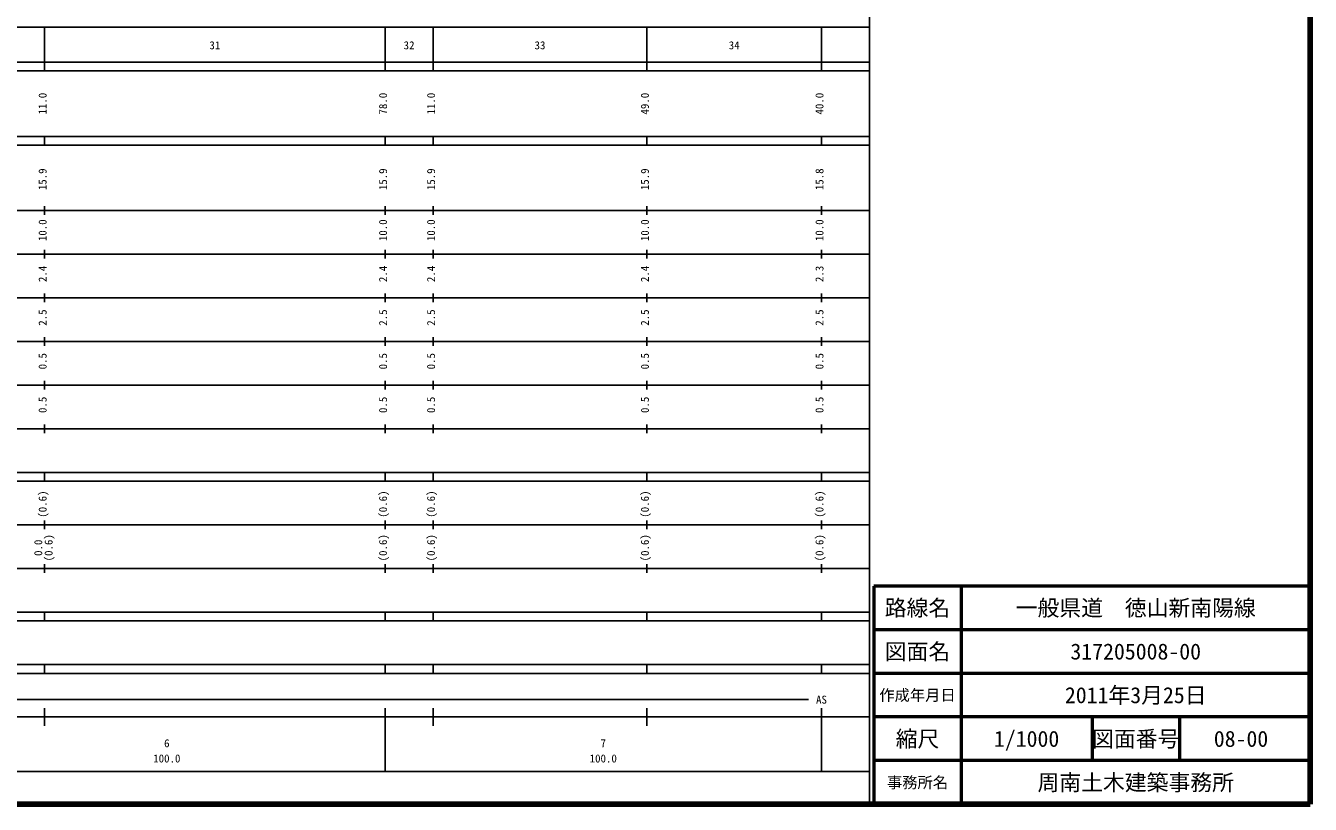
# Model space of a CAD drawing. Units: millimetres on the paper, enlarged 1000 times. Extents: x 40000 to 680000, y 20000 to 380000.
# Drawn here: x 385664 to 680000, y 20000 to 198357 of the extents above; entities that cross this region are included whole.
import ezdxf
from ezdxf.enums import TextEntityAlignment as Align

# ---------------------------------------------------------------- set-up
doc = ezdxf.new("R2010")
doc.units = ezdxf.units.MM
doc.header["$LTSCALE"] = 1000
for name, color, linetype, lineweight in [('M-TTL', 2, 'Continuous', 140), ('M-TTL-BAND', 7, 'Continuous', 25), ('M-TTL-FRAM', 2, 'Continuous', 50), ('M-TTL-LINE', 7, 'Continuous', 50)]:
    doc.layers.add(name, color=color, linetype=linetype, lineweight=lineweight)
doc.layers.add('M-TTL-TXT', color=7, linetype='Continuous')
doc.styles.add('ＭＳ ゴシック', font='')
doc.styles.get('ＭＳ ゴシック').set_extended_font_data('MS Gothic')

msp = doc.modelspace()

# ---------------------------------------------------------------- linework, layer by layer
at = {"layer": 'M-TTL'}
for p, q in [((680000, 20000), (680000, 380000)), ((40000, 20000), (680000, 20000))]:
    msp.add_line(p, q, dxfattribs=at)
at = {"layer": 'M-TTL-BAND'}
for p, q in [((579000, 20000), (579000, 370000)), ((68000, 198000), (579000, 198000)), ((390000, 188000), (390000, 198000)), ((468000, 188000), (468000, 198000)), ((479000, 188000), (479000, 198000)), ((528000, 188000), (528000, 198000)), ((568000, 188000), (568000, 198000)), ((40000, 190000), (579000, 190000)), ((40000, 188000), (579000, 188000)), ((40000, 173000), (579000, 173000)), ((40000, 171000), (579000, 171000)), ((390000, 171000), (390000, 173000)), ((468000, 171000), (468000, 173000)), ((479000, 171000), (479000, 173000)), ((528000, 171000), (528000, 173000)), ((568000, 171000), (568000, 173000)), ((40000, 156000), (579000, 156000)), ((390000, 155000), (390000, 157000)), ((468000, 155000), (468000, 157000)), ((479000, 155000), (479000, 157000)), ((528000, 155000), (528000, 157000)), ((568000, 155000), (568000, 157000)), ((46000, 146000), (579000, 146000)), ((390000, 145000), (390000, 147000)), ((468000, 145000), (468000, 147000)), ((479000, 145000), (479000, 147000)), ((528000, 145000), (528000, 147000)), ((568000, 145000), (568000, 147000)), ((52000, 136000), (579000, 136000)), ((390000, 135000), (390000, 137000)), ((468000, 135000), (468000, 137000)), ((479000, 135000), (479000, 137000)), ((528000, 135000), (528000, 137000)), ((568000, 135000), (568000, 137000)), ((390000, 125000), (390000, 127000)), ((468000, 125000), (468000, 127000)), ((479000, 125000), (479000, 127000)), ((528000, 125000), (528000, 127000)), ((568000, 125000), (568000, 127000)), ((46000, 126000), (579000, 126000)), ((52000, 116000), (579000, 116000)), ((390000, 115000), (390000, 117000)), ((468000, 115000), (468000, 117000)), ((479000, 115000), (479000, 117000)), ((528000, 115000), (528000, 117000)), ((568000, 115000), (568000, 117000)), ((46000, 106000), (579000, 106000)), ((390000, 105000), (390000, 107000)), ((468000, 105000), (468000, 107000)), ((479000, 105000), (479000, 107000)), ((528000, 105000), (528000, 107000)), ((568000, 105000), (568000, 107000)), ((40000, 96000), (579000, 96000)), ((390000, 94000), (390000, 96000)), ((468000, 94000), (468000, 96000)), ((479000, 94000), (479000, 96000)), ((528000, 94000), (528000, 96000)), ((568000, 94000), (568000, 96000)), ((40000, 94000), (579000, 94000)), ((49000, 84000), (579000, 84000)), ((390000, 83000), (390000, 85000)), ((468000, 83000), (468000, 85000)), ((479000, 83000), (479000, 85000)), ((528000, 83000), (528000, 85000)), ((568000, 83000), (568000, 85000)), ((40000, 74000), (579000, 74000)), ((390000, 73000), (390000, 75000)), ((468000, 73000), (468000, 75000)), ((479000, 73000), (479000, 75000)), ((528000, 73000), (528000, 75000)), ((568000, 73000), (568000, 75000)), ((40000, 64000), (579000, 64000)), ((40000, 62000), (579000, 62000)), ((390000, 62000), (390000, 64000)), ((468000, 62000), (468000, 64000)), ((479000, 62000), (479000, 64000)), ((528000, 62000), (528000, 64000)), ((568000, 62000), (568000, 64000)), ((40000, 52000), (579000, 52000)), ((390000, 50000), (390000, 52000)), ((468000, 50000), (468000, 52000)), ((479000, 50000), (479000, 52000)), ((528000, 50000), (528000, 52000)), ((568000, 50000), (568000, 52000)), ((40000, 50000), (579000, 50000)), ((71000, 44000), (565000, 44000)), ((390000, 38000), (390000, 42000)), ((468000, 27500), (468000, 42000)), ((479000, 38000), (479000, 42000)), ((528000, 38000), (528000, 42000)), ((568000, 27500), (568000, 42000)), ((40000, 40000), (579000, 40000)), ((68000, 27500), (579000, 27500))]:
    msp.add_line(p, q, dxfattribs=at)
at = {"layer": 'M-TTL-FRAM'}
for p, q in [((680000, 70000), (580000, 70000)), ((580000, 70000), (580000, 20000))]:
    msp.add_line(p, q, dxfattribs=at)
at = {"layer": 'M-TTL-LINE'}
for p, q in [((600000, 70000), (600000, 20000)), ((680000, 60000), (580000, 60000)), ((680000, 50000), (580000, 50000)), ((680000, 40000), (580000, 40000)), ((630000, 40000), (630000, 30000)), ((650000, 40000), (650000, 30000)), ((680000, 30000), (580000, 30000))]:
    msp.add_line(p, q, dxfattribs=at)

# ---------------------------------------------------------------- texts
at = {"layer": 'M-TTL-BAND', "style": 'ＭＳ ゴシック'}
for s, p in [('31', (429000, 192405)), ('32', (473500, 192405)), ('33', (503500, 192405)), ('34', (548000, 192405)), ('AS', (568000, 42500)), ('6', (418000, 32523)), ('7', (518000, 32523)), ('100.0', (418000, 29033)), ('100.0', (518000, 29033))]:
    msp.add_text(s, height=1833, dxfattribs=at).set_placement(p, align=Align.BOTTOM_CENTER)
for s, p in [('11.0', (391000, 180500)), ('78.0', (469000, 180500)), ('11.0', (480000, 180500)), ('49.0', (529000, 180500)), ('40.0', (569000, 180500)), ('15.9', (391000, 163174)), ('15.9', (469000, 163174)), ('15.9', (480000, 163174)), ('15.9', (529000, 163174)), ('15.8', (569000, 163174)), ('10.0', (391000, 151500)), ('10.0', (469000, 151500)), ('10.0', (480000, 151500)), ('10.0', (529000, 151500)), ('10.0', (569000, 151500)), ('2.4', (391000, 141500)), ('2.4', (469000, 141500)), ('2.4', (480000, 141500)), ('2.4', (529000, 141500)), ('2.3', (569000, 141500)), ('2.5', (391000, 131500)), ('2.5', (469000, 131500)), ('2.5', (480000, 131500)), ('2.5', (529000, 131500)), ('2.5', (569000, 131500)), ('0.5', (391000, 121500)), ('0.5', (469000, 121500)), ('0.5', (480000, 121500)), ('0.5', (529000, 121500)), ('0.5', (569000, 121500)), ('0.5', (391000, 111500)), ('0.5', (469000, 111500)), ('0.5', (480000, 111500)), ('0.5', (529000, 111500)), ('0.5', (569000, 111500)), ('(0.6)', (391000, 88764)), ('(0.6)', (469000, 88764)), ('(0.6)', (480000, 88764)), ('(0.6)', (529000, 88764)), ('(0.6)', (569000, 88764)), ('0.0', (390000, 78764)), ('(0.6)', (392370, 78764)), ('(0.6)', (469000, 78764)), ('(0.6)', (480000, 78764)), ('(0.6)', (529000, 78764)), ('(0.6)', (569000, 78764))]:
    msp.add_text(s, height=1833, rotation=90, dxfattribs=at).set_placement(p, align=Align.BOTTOM_CENTER)
at = {"layer": 'M-TTL-TXT', "style": 'ＭＳ ゴシック'}
for s, height, p in [('路線名', 3666, (590000, 65000)), ('路線名', 3666, (590000, 65000)), ('一般県道\u3000徳山新南陽線', 3666, (640000, 65000)), ('図面名', 3666, (590000, 55000)), ('図面名', 3666, (590000, 55000)), ('317205008-00', 3666, (640000, 55000)), ('2011年3月25日', 3666, (640000, 45000)), ('作成年月日', 2566, (590000, 45000)), ('作成年月日', 2566, (590000, 45000)), ('縮尺', 3666, (590000, 35000)), ('縮尺', 3666, (590000, 35000)), ('1/1000', 3666, (615000, 35000)), ('図面番号', 3666, (640000, 35000)), ('図面番号', 3666, (640000, 35000)), ('08-00', 3666, (664125, 35000)), ('事務所名', 2566, (590000, 25000)), ('事務所名', 2566, (590000, 25000)), ('周南土木建築事務所', 3666, (640000, 25000))]:
    msp.add_text(s, height=height, dxfattribs=at).set_placement(p, align=Align.MIDDLE_CENTER)

doc.saveas('drawing.dxf')
